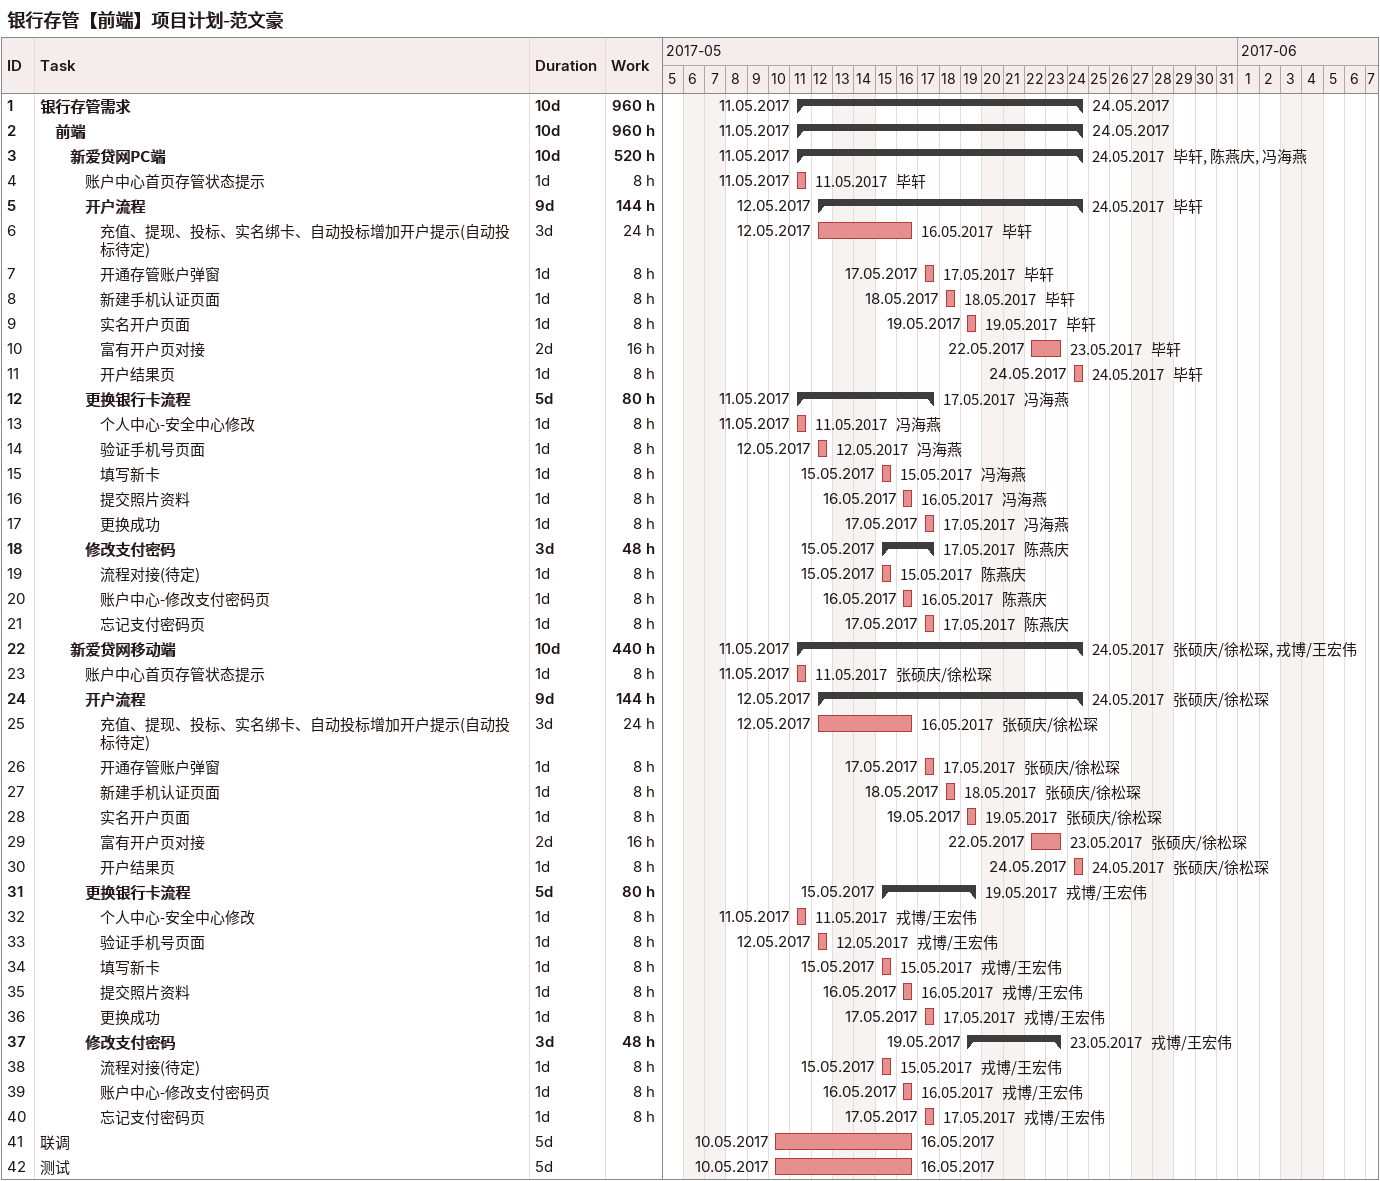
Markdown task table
银行存管【前端】项目计划-范文豪

| ID | Level | Task | Duration | Start | Finish | Resources | Work (h) |
|---|---|---|---|---|---|---|---|
| 1 | 1 | **银行存管需求** | 10d | 2017-05-11 | 2017-05-24 |  | 960 |
| 2 | 2 | **前端** | 10d | 2017-05-11 | 2017-05-24 |  | 960 |
| 3 | 3 | **新爱贷网PC端** | 10d | 2017-05-11 | 2017-05-24 | 毕轩, 陈燕庆, 冯海燕 | 520 |
| 4 | 4 | 账户中心首页存管状态提示 | 1d | 2017-05-11 | 2017-05-11 | 毕轩 | 8 |
| 5 | 4 | **开户流程** | 9d | 2017-05-12 | 2017-05-24 | 毕轩 | 144 |
| 6 | 5 | 充值、提现、投标、实名绑卡、自动投标增加开户提示(自动投标待定) | 3d | 2017-05-12 | 2017-05-16 | 毕轩 | 24 |
| 7 | 5 | 开通存管账户弹窗 | 1d | 2017-05-17 | 2017-05-17 | 毕轩 | 8 |
| 8 | 5 | 新建手机认证页面 | 1d | 2017-05-18 | 2017-05-18 | 毕轩 | 8 |
| 9 | 5 | 实名开户页面 | 1d | 2017-05-19 | 2017-05-19 | 毕轩 | 8 |
| 10 | 5 | 富有开户页对接 | 2d | 2017-05-22 | 2017-05-23 | 毕轩 | 16 |
| 11 | 5 | 开户结果页 | 1d | 2017-05-24 | 2017-05-24 | 毕轩 | 8 |
| 12 | 4 | **更换银行卡流程** | 5d | 2017-05-11 | 2017-05-17 | 冯海燕 | 80 |
| 13 | 5 | 个人中心-安全中心修改 | 1d | 2017-05-11 | 2017-05-11 | 冯海燕 | 8 |
| 14 | 5 | 验证手机号页面 | 1d | 2017-05-12 | 2017-05-12 | 冯海燕 | 8 |
| 15 | 5 | 填写新卡 | 1d | 2017-05-15 | 2017-05-15 | 冯海燕 | 8 |
| 16 | 5 | 提交照片资料 | 1d | 2017-05-16 | 2017-05-16 | 冯海燕 | 8 |
| 17 | 5 | 更换成功 | 1d | 2017-05-17 | 2017-05-17 | 冯海燕 | 8 |
| 18 | 4 | **修改支付密码** | 3d | 2017-05-15 | 2017-05-17 | 陈燕庆 | 48 |
| 19 | 5 | 流程对接(待定) | 1d | 2017-05-15 | 2017-05-15 | 陈燕庆 | 8 |
| 20 | 5 | 账户中心-修改支付密码页 | 1d | 2017-05-16 | 2017-05-16 | 陈燕庆 | 8 |
| 21 | 5 | 忘记支付密码页 | 1d | 2017-05-17 | 2017-05-17 | 陈燕庆 | 8 |
| 22 | 3 | **新爱贷网移动端** | 10d | 2017-05-11 | 2017-05-24 | 张硕庆/徐松琛, 戎博/王宏伟 | 440 |
| 23 | 4 | 账户中心首页存管状态提示 | 1d | 2017-05-11 | 2017-05-11 | 张硕庆/徐松琛 | 8 |
| 24 | 4 | **开户流程** | 9d | 2017-05-12 | 2017-05-24 | 张硕庆/徐松琛 | 144 |
| 25 | 5 | 充值、提现、投标、实名绑卡、自动投标增加开户提示(自动投标待定) | 3d | 2017-05-12 | 2017-05-16 | 张硕庆/徐松琛 | 24 |
| 26 | 5 | 开通存管账户弹窗 | 1d | 2017-05-17 | 2017-05-17 | 张硕庆/徐松琛 | 8 |
| 27 | 5 | 新建手机认证页面 | 1d | 2017-05-18 | 2017-05-18 | 张硕庆/徐松琛 | 8 |
| 28 | 5 | 实名开户页面 | 1d | 2017-05-19 | 2017-05-19 | 张硕庆/徐松琛 | 8 |
| 29 | 5 | 富有开户页对接 | 2d | 2017-05-22 | 2017-05-23 | 张硕庆/徐松琛 | 16 |
| 30 | 5 | 开户结果页 | 1d | 2017-05-24 | 2017-05-24 | 张硕庆/徐松琛 | 8 |
| 31 | 4 | **更换银行卡流程** | 5d | 2017-05-15 | 2017-05-19 | 戎博/王宏伟 | 80 |
| 32 | 5 | 个人中心-安全中心修改 | 1d | 2017-05-11 | 2017-05-11 | 戎博/王宏伟 | 8 |
| 33 | 5 | 验证手机号页面 | 1d | 2017-05-12 | 2017-05-12 | 戎博/王宏伟 | 8 |
| 34 | 5 | 填写新卡 | 1d | 2017-05-15 | 2017-05-15 | 戎博/王宏伟 | 8 |
| 35 | 5 | 提交照片资料 | 1d | 2017-05-16 | 2017-05-16 | 戎博/王宏伟 | 8 |
| 36 | 5 | 更换成功 | 1d | 2017-05-17 | 2017-05-17 | 戎博/王宏伟 | 8 |
| 37 | 4 | **修改支付密码** | 3d | 2017-05-19 | 2017-05-23 | 戎博/王宏伟 | 48 |
| 38 | 5 | 流程对接(待定) | 1d | 2017-05-15 | 2017-05-15 | 戎博/王宏伟 | 8 |
| 39 | 5 | 账户中心-修改支付密码页 | 1d | 2017-05-16 | 2017-05-16 | 戎博/王宏伟 | 8 |
| 40 | 5 | 忘记支付密码页 | 1d | 2017-05-17 | 2017-05-17 | 戎博/王宏伟 | 8 |
| 41 | 1 | 联调 | 5d | 2017-05-10 | 2017-05-16 |  |  |
| 42 | 1 | 测试 | 5d | 2017-05-10 | 2017-05-16 |  |  |
